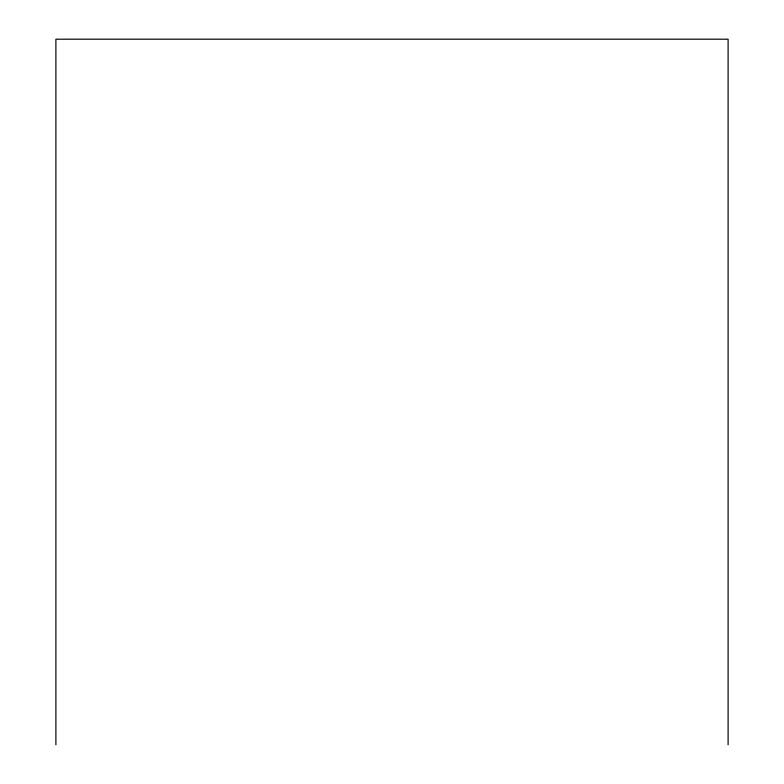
<?xml version="1.0" encoding="UTF-8"?>
<svg xmlns="http://www.w3.org/2000/svg" width="784" height="784" viewBox="0 0 784 784"><rect width="100%" height="100%" fill="white"/><g stroke="black" fill="none" stroke-linecap="round" stroke-linejoin="round"><path stroke-width="1.18" d="M728.111 744.8L728.111 39.2L55.889 39.2L55.889 744.8"/></g></svg>
